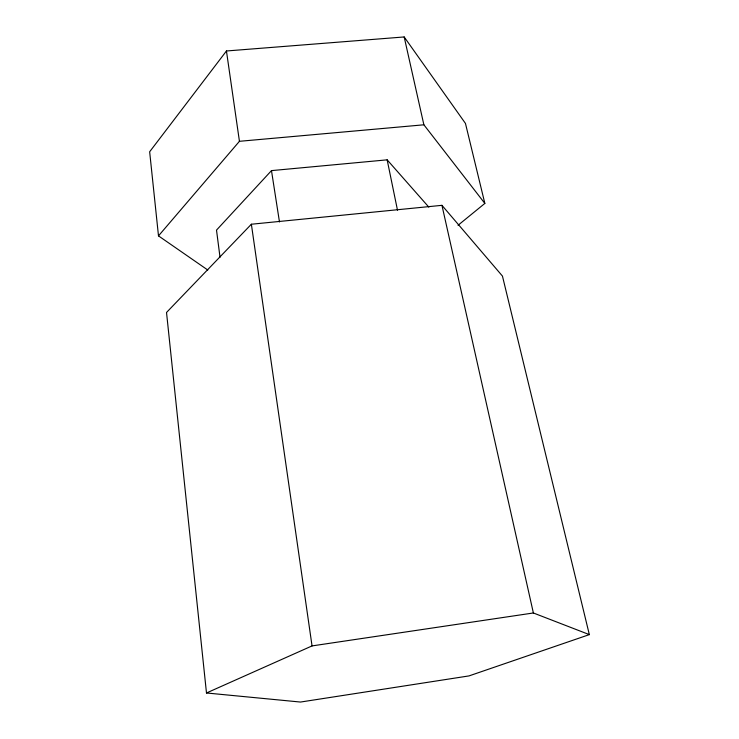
<?xml version="1.0" encoding="UTF-8"?>
<svg xmlns="http://www.w3.org/2000/svg" width="739" height="739" viewBox="0 0 739 739"><rect width="100%" height="100%" fill="white"/><g stroke="black" fill="none" stroke-linecap="round" stroke-linejoin="round"><path stroke-width="1.11" d="M458.032 225.284L484.849 203.419L465.459 123.431L404.178 36.95L226.448 50.982L149.657 151.781L158.488 235.88L207.788 270.021M158.488 235.88L239.436 141.306L423.881 124.799L484.849 203.419M428.832 207.123L387.153 159.836L271.481 170.617L216.509 230.106L220.019 257.292M251.371 224.231L166.524 312.468L206.486 692.979L300.496 702.05L469.016 675.908L589.343 634.616L502.455 276.09L441.95 205.331L251.371 224.231L312.043 645.914L206.486 692.979M312.043 645.914L533.382 612.973L589.343 634.616M404.178 36.95L423.881 124.799M441.95 205.331L533.382 612.973M387.153 159.836L397.499 210.236M271.481 170.617L279.471 221.959M226.448 50.982L239.436 141.306"/></g></svg>
